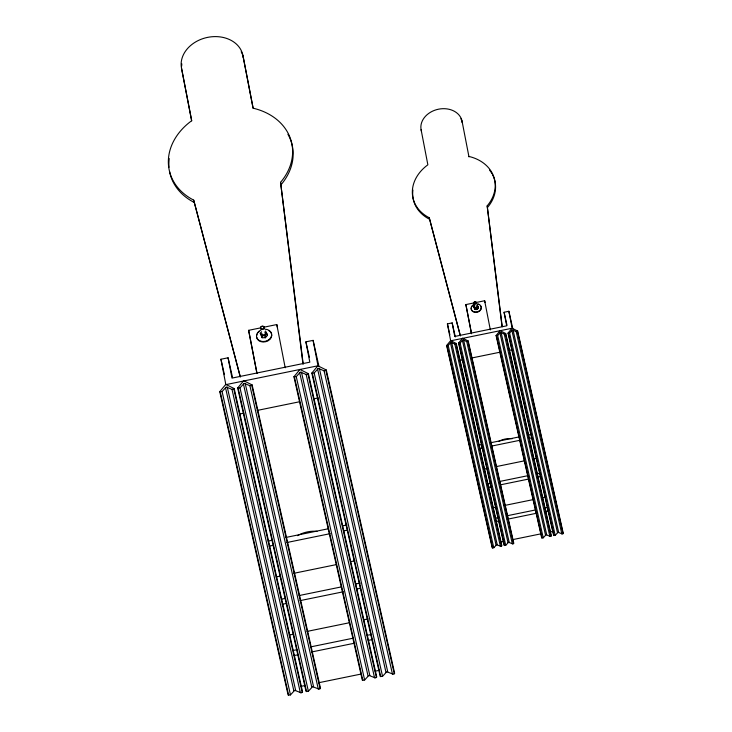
<?xml version="1.0" encoding="UTF-8"?>
<svg xmlns="http://www.w3.org/2000/svg" width="732" height="732" viewBox="0 0 732 732"><rect width="100%" height="100%" fill="white"/><g stroke="black" fill="none" stroke-linecap="round" stroke-linejoin="round"><path stroke-width="1.1" d="M474.656 306.305C474.016 308.474 478.28 307.596 476.88 305.857M219.746 391.675L225.785 384.392L234.194 388.573L302.581 691.941L301.355 692.884L294.694 690.331L290.467 694.906L288.124 695.043L219.746 391.675L222.08 391.538L226.316 386.963L232.007 389.415L234.194 388.573M237.662 388.006L243.701 380.722L252.119 384.904L320.497 688.272L319.28 689.215L312.61 686.662L308.382 691.246L306.04 691.374L237.662 388.006L239.995 387.868L244.232 383.293L249.923 385.746L252.119 384.904M293.916 376.751L299.955 369.477L308.373 373.659L376.751 677.027L375.534 677.969L368.864 675.416L364.637 679.991L362.294 680.12L293.916 376.751L296.25 376.623L300.486 372.048L306.177 374.5L308.373 373.659M311.832 373.082L317.871 365.808L326.289 369.989L394.667 673.358L393.45 674.3L386.789 671.747L382.552 676.322L380.219 676.45L311.832 373.082L314.174 372.954L318.402 368.379L324.093 370.831L326.289 369.989M446.612 345.504L450.638 340.645L456.246 343.436L501.859 545.788L501.045 546.411L496.598 544.709L493.78 547.765L492.215 547.847L446.612 345.504L448.167 345.413L450.994 342.366L454.792 343.994L456.246 343.436M458.561 343.052L462.587 338.202L468.196 340.993L513.809 543.336L512.995 543.967L508.548 542.266L505.73 545.313L504.165 545.404L458.561 343.052L460.117 342.969L462.944 339.913L466.742 341.551L468.196 340.993M496.076 335.549L500.112 330.699L505.721 333.49L551.333 535.833L550.519 536.464L546.072 534.763L543.245 537.81L541.689 537.901L496.076 335.549L497.641 335.466L500.459 332.41L504.257 334.048L505.721 333.49M508.035 333.106L512.061 328.247L517.67 331.038L563.283 533.39L562.469 534.012L558.022 532.31L555.204 535.367L553.639 535.449L508.035 333.106L509.591 333.023L512.409 329.967L516.206 331.605L517.67 331.038M265.597 330.983L267.418 335.393L265.423 337.745L262.074 337.717L260.263 333.307L261.589 331.733M260.263 333.307L261.617 335.677L264.966 335.704L266.951 333.353M478.408 307.971L477.191 305.024L478.408 307.971L477.072 309.535L474.839 309.517L473.631 306.571L474.958 305.006M473.631 306.571L474.537 308.154L476.77 308.172L478.097 306.607M256.859 373.018L248.633 330.324L260.546 327.89M263.795 327.222L276.788 324.56L277.401 327.259M471.362 333.06L465.881 304.585L473.613 303.002M475.818 302.554L484.657 300.742L485.06 302.545M228.073 357.783L231.989 378.105L309.819 362.175L305.903 341.844L313.095 340.371L317.981 365.78L225.84 384.648L220.945 359.238L228.073 357.783L232.538 377.566M452.166 322.894L454.773 336.455L506.69 325.822L504.074 312.271L508.868 311.283L512.135 328.238L450.674 340.819L447.408 323.873L452.166 322.894L455.331 336.949M459.769 360.437L463.127 359.751M472.067 357.921L500.002 352.202M508.941 350.372L512.29 349.686M239.437 414.074L243.884 413.159M257.207 410.432L299.388 401.795M313.818 398.839L318.264 397.933M478.902 445.157L482.251 444.47M491.19 442.64L519.125 436.913M528.065 435.083L531.423 434.396M479.552 448.542L482.9 447.856M491.84 446.026L519.784 440.307M528.724 438.477L532.072 437.791M484.181 469.075L487.53 468.389M496.47 466.558L524.405 460.84M533.344 459.01L536.702 458.324M486.597 484.145L491.071 483.221M500.011 481.391L527.946 475.672M536.885 473.842L540.234 473.156M488.363 487.302L491.721 486.615M500.661 484.785L528.596 479.067M537.535 477.237L540.884 476.55M268.113 541.076L272.56 540.17M285.883 537.444L328.064 528.806M342.503 525.851L346.941 524.945M269.092 546.163L273.539 545.249M286.862 542.522L330.159 533.665M343.473 530.929L346.803 530.252M492.993 507.834L496.351 507.148M504.174 505.547L533.225 499.599M542.165 497.769L545.514 497.083M495.436 518.155L497.668 517.698M506.608 515.868L535.659 509.92M544.599 508.09L547.957 507.404M496.086 521.541L498.318 521.083M507.258 519.253L537.434 513.077M545.258 511.476L548.607 510.79M276.037 576.944L280.475 576.038M293.797 573.312L335.988 564.674M350.418 561.718L354.855 560.813M500.715 542.083L504.064 541.396M513.004 539.557L540.939 533.838M549.878 532.008L553.236 531.322M281.335 599.188L284.666 598.511M299.095 595.555L341.286 586.918M355.715 583.962L360.153 583.047M282.314 604.275L286.752 603.36M300.074 600.633L343.372 591.767M356.694 589.04L360.025 588.363M289.25 635.056L293.697 634.15M307.01 631.423L349.201 622.786M363.63 619.83L368.077 618.915M292.91 650.528L297.348 649.623M310.67 646.896L352.851 638.258M367.29 635.303L371.728 634.388M293.889 655.607L298.327 654.701M311.649 651.974L354.947 643.108M368.269 640.381L372.707 639.475M300.825 686.396L305.262 685.491M318.585 682.755L360.775 674.117M375.205 671.171L379.643 670.256M264.755 331.971C267.647 333.984 261.699 336.601 261.681 333.316M266.064 333.023L267.418 335.393M460.904 118.767A20.917 16.571 -12.7 0 1 462.414 122.839L462.066 121.274A20.917 16.571 -12.7 0 0 438.45 109.205A20.917 16.571 -12.7 0 0 421.092 129.665L427.863 164.81A41.825 33.132 -12.7 0 0 429.236 217.733L460.419 335.933M429.236 217.733L460.19 335.283M253.162 108.272L242.923 55.504A31.357 24.842 -12.7 0 0 207.504 37.396A31.357 24.842 -12.7 0 0 181.49 68.076L191.638 120.762A62.714 49.675 -12.7 0 0 193.696 200.12L240.306 376.779M193.696 200.12L240.252 376.907M517.423 331.34L563.036 533.692M516.206 331.605L561.819 533.948M468.828 156.419A41.825 33.132 -12.7 0 1 487.173 205.875L502.234 326.747M508.868 311.283L512.766 328.577M513.059 330.031L558.662 532.384M511.851 330.288L557.464 532.64M509.591 333.023L555.204 535.367M504.074 312.271L507.002 325.237M508.374 333.28L553.987 535.623M505.473 333.792L551.077 536.135M504.257 334.048L549.869 536.391M501.109 332.484L546.712 534.827M499.901 332.74L545.514 535.083M497.641 335.466L543.245 537.81M496.424 335.723L542.037 538.075M477.154 306.598L477.456 307.962M476.77 308.172L477.072 309.535M474.537 308.154L474.839 309.517M465.881 304.585L471.554 333.765M421.092 129.665L421.44 131.22M467.949 341.295L513.562 543.638M466.742 341.551L512.345 543.894M463.585 339.987L509.198 542.33M462.377 340.243L507.99 542.586M460.117 342.969L505.73 545.313M458.909 343.226L504.513 545.578M455.999 343.738L501.612 546.081M454.792 343.994L500.395 546.346M451.635 342.43L497.248 544.773M447.408 323.873L449.841 334.68M450.427 342.686L496.04 545.038M448.167 345.413L493.78 547.765M446.959 345.678L492.563 548.021M325.914 370.438L394.292 673.806M324.093 370.831L392.48 674.199M242.923 55.504L253.062 108.18A62.714 49.675 -12.7 0 1 280.566 182.332L303.194 364.014M313.095 340.371L319.042 366.759M319.372 368.48L387.75 671.848M317.56 368.864L385.947 672.232M314.174 372.954L382.552 676.322M305.903 341.844L309.38 357.234M312.354 373.347L380.732 676.716M307.998 374.107L376.376 677.475M306.177 374.5L374.564 677.869M301.456 372.149L369.834 675.517M299.644 372.533L368.022 675.901M296.25 376.623L364.637 679.991M294.438 377.017L362.816 680.385M264.966 335.704L265.423 337.745M261.617 335.677L262.074 337.717M248.633 330.324L257.042 373.53M181.49 68.076L191.729 120.853M251.744 385.361L320.122 688.73M249.923 385.746L318.31 689.114M245.193 383.394L313.58 686.762M243.39 383.778L311.768 687.147M239.995 387.868L308.382 691.246M238.184 388.262L306.562 691.63M233.828 389.031L302.206 692.399M232.007 389.415L300.385 692.783M220.945 359.238L224.413 374.628M227.277 387.063L295.664 690.432M225.474 387.448L293.852 690.816M222.08 391.538L290.467 694.906M220.268 391.931L288.646 695.299M462.066 121.274L468.974 156.877M484.657 300.742L490.339 329.922M276.788 324.56L285.196 367.766M487.173 205.875L502.015 326.316M280.566 182.332L302.947 363.95M498.501 441.542A13.945 8.51 -10.9 0 1 512.162 438.743M476.733 303.835A5.124 4.053 -12.7 0 1 480.723 309.398A5.124 4.053 -12.7 0 1 472.506 311.073A5.124 4.053 -12.7 0 1 474.135 304.366M480.887 306.232A5.124 4.053 -12.7 0 1 476.349 312.344A5.124 4.053 -12.7 0 1 471.518 307.156M472.149 306.168A5.124 4.053 -12.7 0 1 474.199 304.677M478.088 304.292A5.124 4.053 -12.7 0 1 479.25 304.713M477.529 307.641A1.391 1.107 -12.7 0 1 477.548 307.934M477.301 308.501A1.391 1.107 -12.7 0 1 476.761 308.913M492.599 174.783A41.825 33.132 -12.7 0 1 487.53 207.43M429.583 219.289A41.825 33.132 -12.7 0 1 412.921 190.027M489.58 170.144A41.825 33.132 -12.7 0 1 492.078 173.823M297.549 535.659A20.908 12.755 -10.9 0 1 317.02 531.35M264.902 329.208A7.677 6.085 -12.7 0 1 270.886 337.534A7.677 6.085 -12.7 0 1 258.57 340.06A7.677 6.085 -12.7 0 1 261.013 330.004M268.681 330.516A7.677 6.085 -12.7 0 1 268.113 340.764A7.677 6.085 -12.7 0 1 256.648 337.37M256.612 335.768A7.677 6.085 -12.7 0 1 257.088 334.176M258.039 332.694A7.677 6.085 -12.7 0 1 259.421 331.431M265.771 336.189A2.086 1.656 -12.7 0 1 265.405 336.546M262.486 336.574A2.086 1.656 -12.7 0 1 262.193 336.235M287.914 134.285A62.714 49.675 -12.7 0 1 281.097 184.665M194.218 202.453A62.714 49.675 -12.7 0 1 169.586 171.636M169 167.344A62.714 49.675 -12.7 0 1 169.248 158.579M181.664 66.072A31.357 24.842 -12.7 0 1 181.847 63.885M241.185 51.734A31.357 24.842 -12.7 0 1 243.445 57.837M474.565 303.936A1.308 1.034 -12.7 0 0 476.322 302.664A1.308 1.034 -12.7 0 0 474.226 302.179A1.308 1.034 -12.7 0 0 474.565 303.936M474.583 303.716A1.19 0.942 -12.7 0 0 476.175 302.554A1.19 0.942 -12.7 0 0 474.272 302.115A1.19 0.942 -12.7 0 0 474.583 303.716M261.663 329.354A1.958 1.556 -12.7 0 0 264.289 327.442A1.958 1.556 -12.7 0 0 261.159 326.71A1.958 1.556 -12.7 0 0 261.663 329.354M261.69 329.016A1.775 1.409 -12.7 0 0 264.069 327.286A1.775 1.409 -12.7 0 0 261.223 326.628A1.775 1.409 -12.7 0 0 261.69 329.016"/></g></svg>
